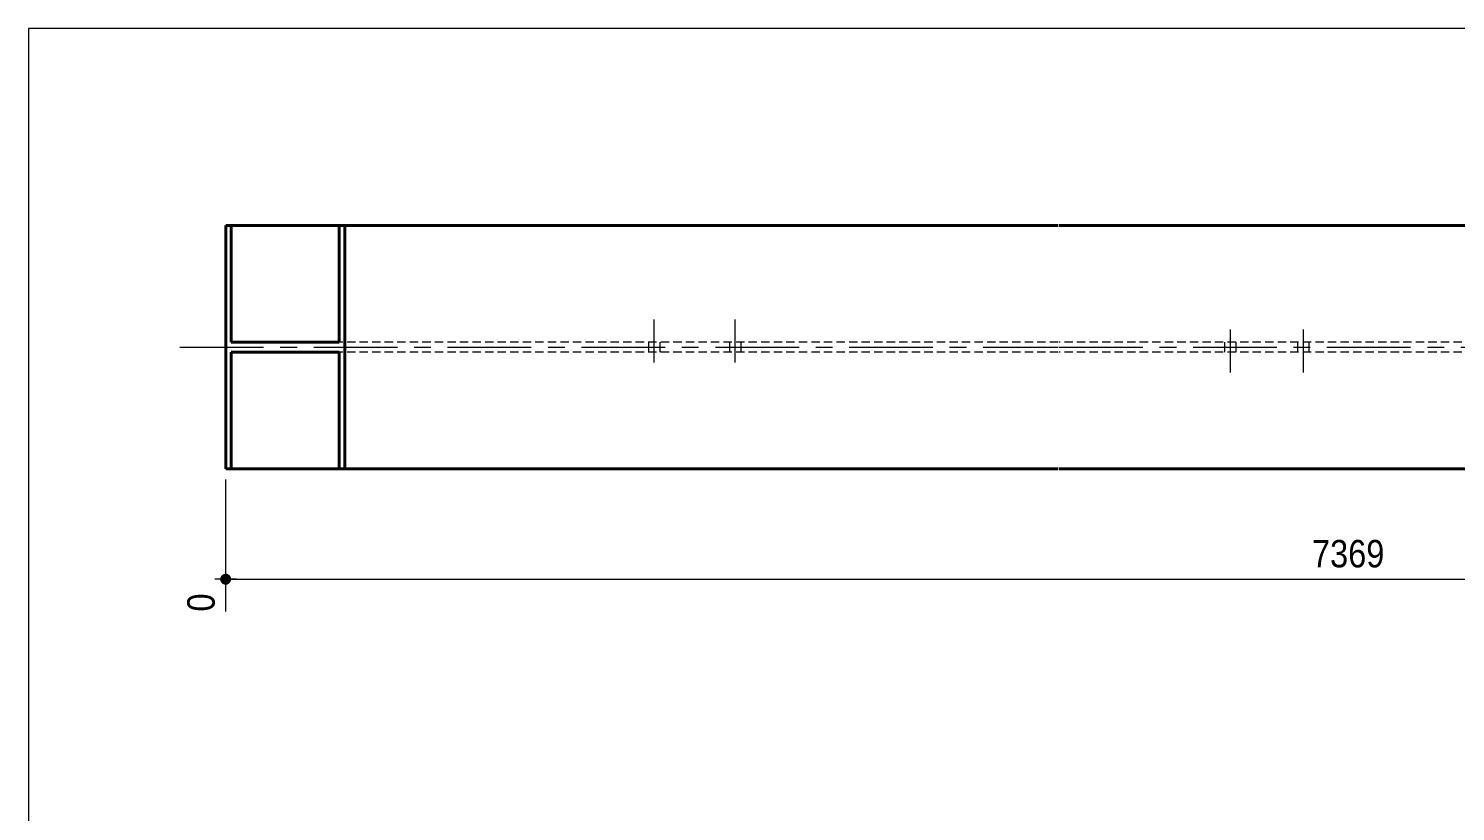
# Model space of a CAD drawing. Header units: millimetres. Extents: x 2 to 410, y 5 to 282.
# Drawn here: x 5 to 140.4, y 207.8 to 282 of the extents above; entities that cross this region are included whole.
import ezdxf

# ---------------------------------------------------------------- set-up
doc = ezdxf.new("R2010")
doc.units = ezdxf.units.MM
for name, pattern in [('AXES', [12.7, 7.9375, -1.5875, 1.5875, -1.5875]), ('CACHE2', [1.190625, 0.79375, -0.396875]), ('INTERROMPUX2', [9.525, 6.35, -3.175])]:
    doc.linetypes.add(name, pattern=pattern)
for name, color, linetype, lineweight in [('Axe', 1, 'Continuous', 0), ('Boulon', 7, 'Continuous', 0), ('Cache', 7, 'Continuous', 0), ('Cotation', 7, 'Continuous', 0), ('Feuille dessin', 5, 'Continuous', 0), ('Piece', 2, 'Continuous', 0)]:
    doc.layers.add(name, color=color, linetype=linetype, lineweight=lineweight)
doc.styles.add('ARIAL', font='ARIAL.TTF')

# ---------------------------------------------------------------- blocks, each defined once
blk = doc.blocks.new('*A17')
at = {"layer": 'Boulon', "linetype": 'INTERROMPUX2', "lineweight": 0}
for p, q in [((72.035102, 250.335197), (72.035102, 254.41212)), ((72.035102, 250.335197), (72.035102, 254.41212)), ((71.49664, 252.258261), (71.49664, 251.335184)), ((71.49664, 252.258261), (71.49664, 251.335184)), ((72.573563, 252.258261), (72.573563, 251.335184)), ((72.573563, 252.258261), (72.573563, 251.335184))]:
    blk.add_line(p, q, dxfattribs=at)
blk = doc.blocks.new('*A18')
at = {"layer": 'Boulon', "linetype": 'INTERROMPUX2', "lineweight": 0}
for p, q in [((64.342794, 250.335202), (64.342794, 254.412125)), ((64.342794, 250.335202), (64.342794, 254.412125)), ((63.804332, 252.258261), (63.804332, 251.335184)), ((63.804332, 252.258261), (63.804332, 251.335184)), ((64.881256, 252.258261), (64.881256, 251.335184)), ((64.881256, 252.258261), (64.881256, 251.335184))]:
    blk.add_line(p, q, dxfattribs=at)
blk = doc.blocks.new('*A19')
at = {"layer": 'Boulon', "linetype": 'INTERROMPUX2', "lineweight": 0}
for p, q in [((125.932678, 253.4698), (125.932678, 249.392877)), ((125.932678, 253.4698), (125.932678, 249.392877)), ((125.394216, 252.258261), (125.394216, 251.335184)), ((125.394216, 252.258261), (125.394216, 251.335184)), ((126.471139, 252.258261), (126.471139, 251.335184)), ((126.471139, 252.258261), (126.471139, 251.335184))]:
    blk.add_line(p, q, dxfattribs=at)
blk = doc.blocks.new('*A20')
at = {"layer": 'Boulon', "linetype": 'INTERROMPUX2', "lineweight": 0}
for p, q in [((119.009601, 253.4698), (119.009601, 249.392877)), ((119.009601, 253.4698), (119.009601, 249.392877)), ((118.471139, 252.258261), (118.471139, 251.335184)), ((118.471139, 252.258261), (118.471139, 251.335184)), ((119.548062, 252.258261), (119.548062, 251.335184)), ((119.548062, 252.258261), (119.548062, 251.335184))]:
    blk.add_line(p, q, dxfattribs=at)
blk = doc.blocks.new('*A32')
at = {"layer": 'Axe', "color": 1, "linetype": 'AXES', "lineweight": 15}
for p, q in [((19.358017, 251.796723), (102.681166, 251.796723)), ((102.781166, 251.796723), (142.161113, 251.796723))]:
    blk.add_line(p, q, dxfattribs=at)
at = {"layer": 'Cache', "color": 7, "linetype": 'CACHE2', "lineweight": 20}
for p, q in [((102.681166, 252.258261), (34.481094, 252.258261)), ((142.161113, 252.258261), (102.781166, 252.258261)), ((102.681166, 251.335184), (34.481094, 251.335184)), ((142.161113, 251.335184), (102.781166, 251.335184))]:
    blk.add_line(p, q, dxfattribs=at)
at = {"layer": 'Piece', "color": 2, "linetype": 'Continuous', "lineweight": 40}
for p, q in [((23.704171, 240.258261), (23.70417, 263.335184)), ((23.70417, 263.335184), (102.681166, 263.335184)), ((24.23494, 252.258261), (24.23494, 263.335184)), ((34.481094, 252.258261), (34.481094, 263.335184)), ((35.011863, 240.258261), (35.011863, 263.335184)), ((102.781166, 263.335184), (142.161113, 263.335184)), ((24.23494, 252.258261), (34.481094, 252.258261)), ((34.481094, 251.335184), (24.23494, 251.335184)), ((24.23494, 240.258261), (24.23494, 251.335184)), ((34.481094, 240.258261), (34.481094, 251.335184)), ((102.681166, 240.258261), (23.704171, 240.258261)), ((142.161113, 240.258261), (102.781166, 240.258261))]:
    blk.add_line(p, q, dxfattribs=at)
blk = doc.blocks.new('*A39')
at = {"layer": 'Feuille dessin', "linetype": 'Continuous', "lineweight": 0}
for p, q in [((405, 282), (5, 282)), ((5, 282), (5, 5))]:
    blk.add_line(p, q, dxfattribs=at)
blk = doc.blocks.new('*A93')
at = {"layer": 'Cotation'}
blk.add_hatch(color=256, dxfattribs=at).paths.add_polyline_path([(23.68, 229.28), (23.65, 229.28), (23.63, 229.28), (23.6, 229.29), (23.58, 229.29), (23.55, 229.3), (23.53, 229.31), (23.51, 229.32), (23.48, 229.33), (23.46, 229.34), (23.44, 229.35), (23.42, 229.36), (23.39, 229.38), (23.37, 229.39), (23.35, 229.41), (23.34, 229.43), (23.32, 229.45), (23.3, 229.47), (23.29, 229.49), (23.27, 229.51), (23.26, 229.53), (23.25, 229.55), (23.23, 229.57), (23.22, 229.6), (23.21, 229.62), (23.21, 229.65), (23.2, 229.67), (23.19, 229.7), (23.19, 229.72), (23.19, 229.75), (23.18, 229.77), (23.18, 229.8), (23.18, 229.82), (23.19, 229.85), (23.19, 229.87), (23.19, 229.9), (23.2, 229.92), (23.21, 229.95), (23.21, 229.97), (23.22, 230), (23.23, 230.02), (23.25, 230.04), (23.26, 230.06), (23.27, 230.09), (23.29, 230.11), (23.3, 230.13), (23.32, 230.15), (23.34, 230.16), (23.35, 230.18), (23.37, 230.2), (23.39, 230.21), (23.42, 230.23), (23.44, 230.24), (23.46, 230.26), (23.48, 230.27), (23.51, 230.28), (23.53, 230.29), (23.55, 230.29), (23.58, 230.3), (23.6, 230.31), (23.63, 230.31), (23.65, 230.31), (23.68, 230.32), (23.7, 230.32), (23.73, 230.32), (23.76, 230.31), (23.78, 230.31), (23.81, 230.31), (23.83, 230.3), (23.86, 230.29), (23.88, 230.29), (23.9, 230.28), (23.93, 230.27), (23.95, 230.26), (23.97, 230.24), (23.99, 230.23), (24.01, 230.21), (24.03, 230.2), (24.05, 230.18), (24.07, 230.16), (24.09, 230.15), (24.11, 230.13), (24.12, 230.11), (24.14, 230.09), (24.15, 230.06), (24.16, 230.04), (24.17, 230.02), (24.18, 230), (24.19, 229.97), (24.2, 229.95), (24.21, 229.92), (24.21, 229.9), (24.22, 229.87), (24.22, 229.85), (24.22, 229.82), (24.22, 229.8), (24.22, 229.77), (24.22, 229.75), (24.22, 229.72), (24.21, 229.7), (24.21, 229.67), (24.2, 229.65), (24.19, 229.62), (24.18, 229.6), (24.17, 229.57), (24.16, 229.55), (24.15, 229.53), (24.14, 229.51), (24.12, 229.49), (24.11, 229.47), (24.09, 229.45), (24.07, 229.43), (24.05, 229.41), (24.03, 229.39), (24.01, 229.38), (23.99, 229.36), (23.97, 229.35), (23.95, 229.34), (23.93, 229.33), (23.9, 229.32), (23.88, 229.31), (23.86, 229.3), (23.83, 229.29), (23.81, 229.29), (23.78, 229.28), (23.76, 229.28), (23.73, 229.28), (23.7, 229.28)], flags=17)
at = {"layer": 'Cotation', "linetype": 'Continuous', "lineweight": 0}
for p, q in [((23.7, 239.26), (23.7, 226.73)), ((23.7, 230.84), (23.7, 228.76)), ((24.74, 229.8), (22.66, 229.8)), ((23.7, 229.8), (22.66, 229.8)), ((23.7, 229.8), (237.53, 229.8))]:
    blk.add_line(p, q, dxfattribs=at)
at = {"layer": 'Cotation'}
blk.add_point((23.7, 229.8), dxfattribs=at)
at = {"layer": 'Cotation', "style": 'ARIAL', "width": 0.85}
blk.add_text('7369', height=2.6, dxfattribs=at).set_placement((126.76, 230.92))
blk.add_text('0', height=2.6, rotation=90.0002, dxfattribs=at).set_placement((22.66, 226.73))

msp = doc.modelspace()

# ---------------------------------------------------------------- block references
at = {"lineweight": 0}
for name in ['*A39', '*A32', '*A93', '*A18', '*A17', '*A20', '*A19']:
    msp.add_blockref(name, (0, 0), dxfattribs=at)

doc.saveas('drawing.dxf')
